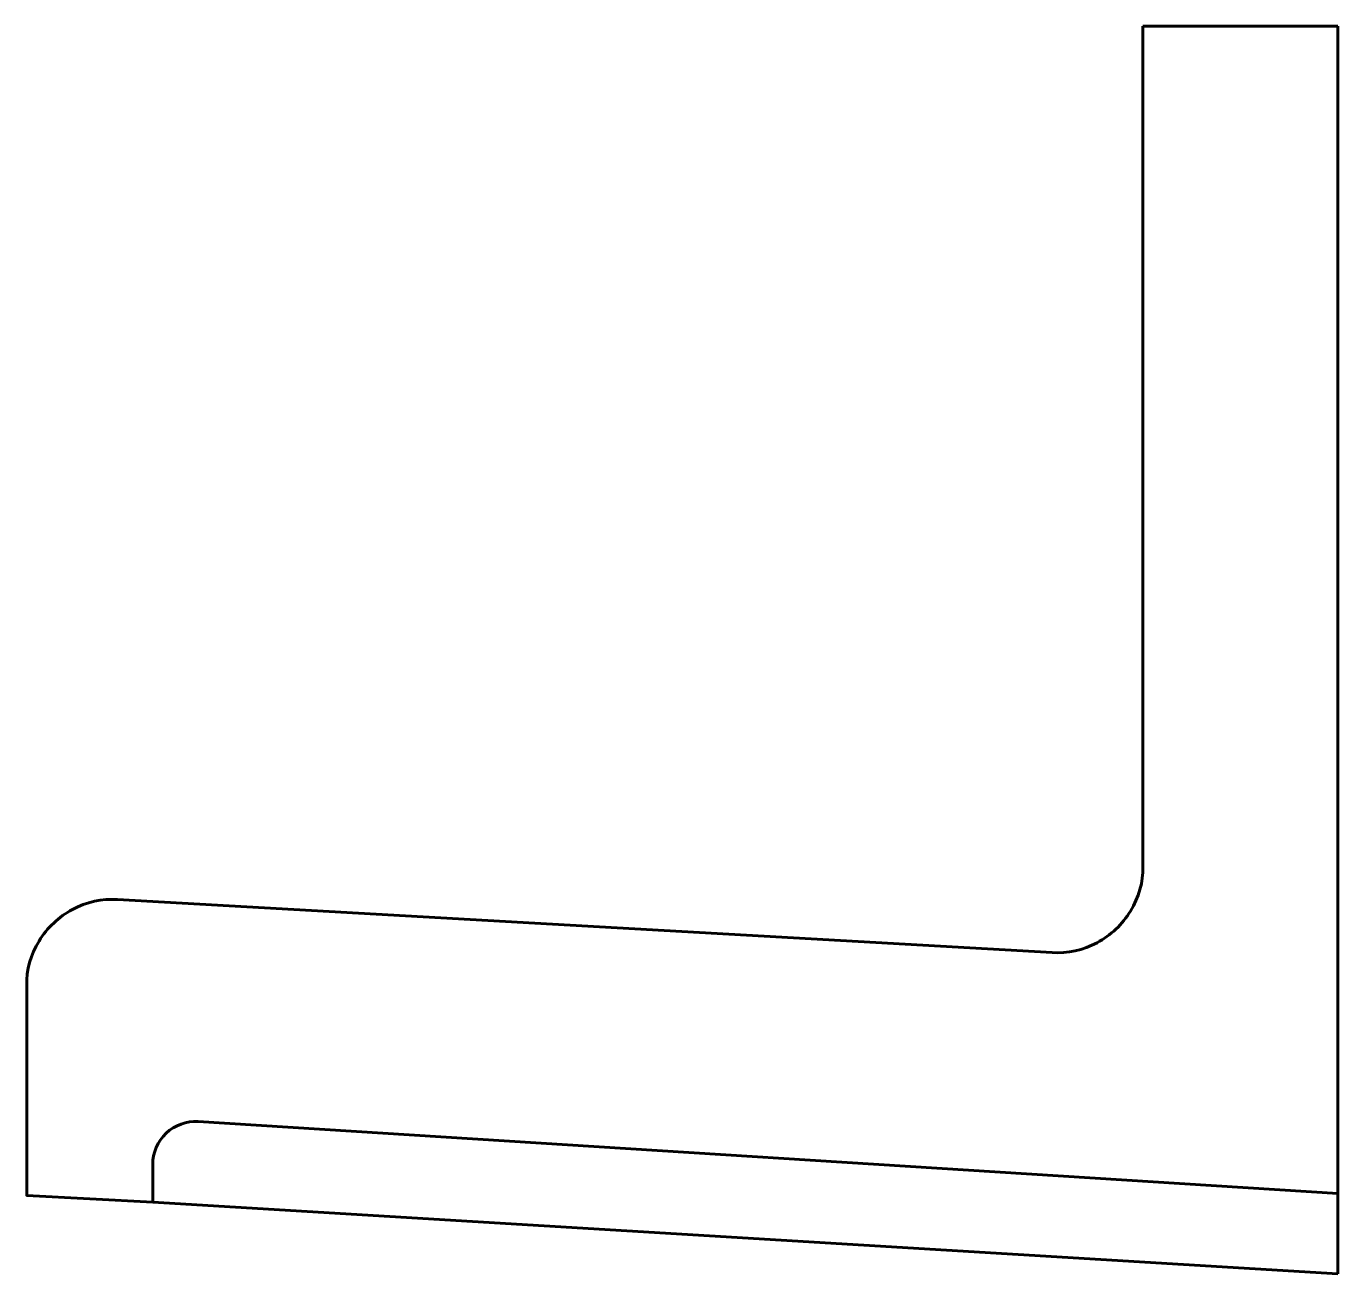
# Model space of a CAD drawing. Header units: millimetres. Extents: x -23.3 to 7.2, y 354 to 383.
import ezdxf

# ---------------------------------------------------------------- set-up
doc = ezdxf.new("R2010")
doc.units = ezdxf.units.MM
doc.linetypes.add('K5LT_BASIC', pattern=[0])

msp = doc.modelspace()

# ---------------------------------------------------------------- linework, layer by layer
at = {"color": 150, "linetype": 'K5LT_BASIC', "lineweight": 60, "true_color": 0x0080ff}
for p, q in [((2.716, 382.982), (7.248, 382.982)), ((7.248, 356.97), (7.248, 382.982)), ((-19.253, 357.51), (7.248, 355.837)), ((7.248, 355.837), (7.248, 356.97)), ((-20.312, 356.512), (-20.312, 355.631)), ((7.248, 353.969), (7.248, 355.837)), ((-20.312, 355.631), (7.248, 353.969))]:
    msp.add_line(p, q, dxfattribs=at)
for points in [[(2.716, 382.982), (2.716, 363.438)], [(0.603, 361.441), (-21.13, 362.671)], [(-23.242, 360.674), (-23.242, 355.79), (-20.312, 355.631)]]:
    msp.add_lwpolyline(points, dxfattribs=at)
msp.add_arc((-19.312, 356.512), 1, 86.6037, 180, dxfattribs=at)
for points, knots in [([(0.603, 361.441), (0.959, 361.41), (1.701, 361.586), (2.509, 362.35), (2.727, 363.081), (2.716, 363.438)], [0, 0, 0, 0, 1.071624, 2.143247, 3.214872, 3.214872, 3.214872, 3.214872]), ([(-21.13, 362.671), (-21.485, 362.702), (-22.227, 362.526), (-23.036, 361.762), (-23.253, 361.031), (-23.242, 360.674)], [0, 0, 0, 0, 1.071624, 2.143247, 3.214871, 3.214871, 3.214871, 3.214871])]:
    msp.add_open_spline(points, degree=3, knots=knots, dxfattribs=at)

doc.saveas('drawing.dxf')
